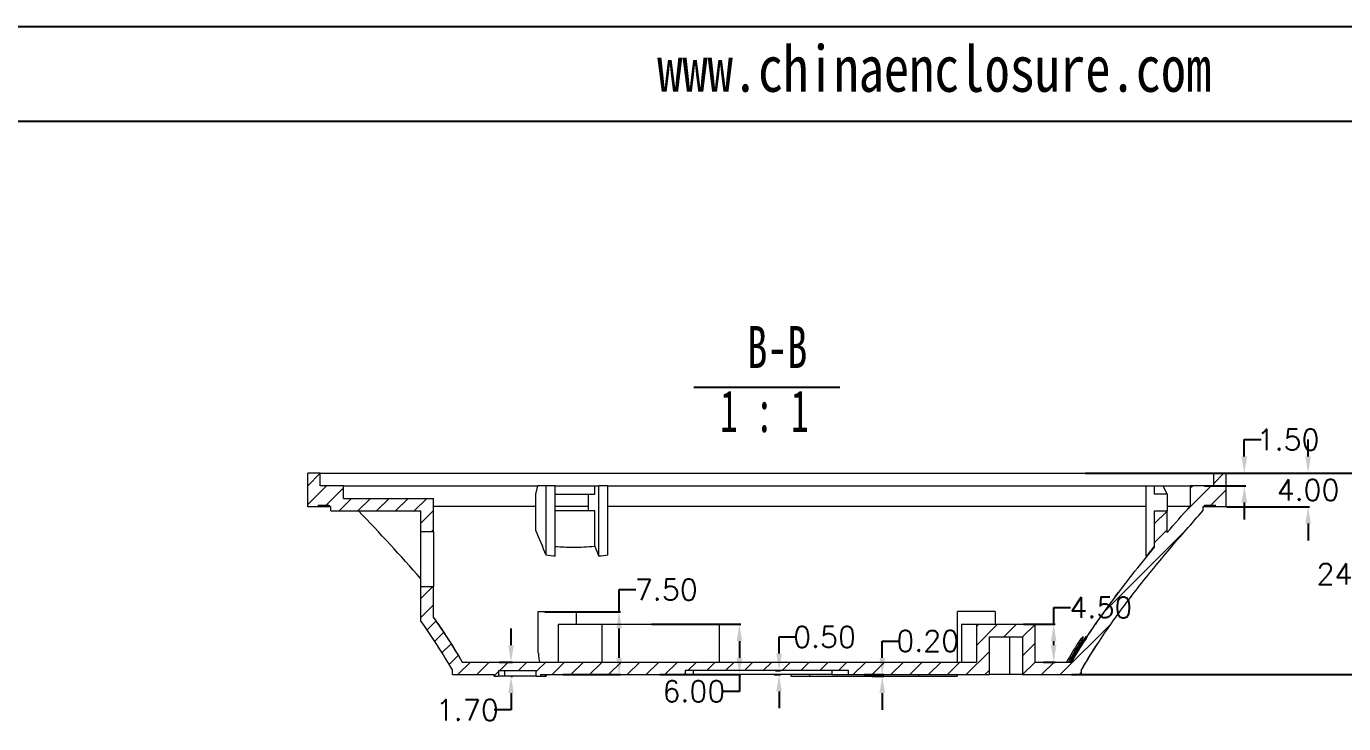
# Model space of a CAD drawing. Header units: inches. Extents: x 1184 to 3157, y 573 to 1047.
# Drawn here: x 1353.9 to 1510.9, y 963.9 to 1047 of the extents above; entities that cross this region are included whole.
import ezdxf

# ---------------------------------------------------------------- set-up
doc = ezdxf.new("R2010")
doc.units = ezdxf.units.IN
doc.layers.add('10', color=7, linetype='Continuous')
doc.layers.add('文字', color=81, linetype='Continuous')
doc.styles.add('SLDTEXTSTYLE6', font='TXT', dxfattribs={"width": 0.7})
doc.styles.add('SLDTEXTSTYLE7', font='TXT', dxfattribs={"width": 0.62})
doc.styles.get("Standard").update_dxf_attribs({"font": 'txt', "bigfont": 'gbcbig.shx'})
doc.styles.add('宋体', font='', dxfattribs={"width": 0.8, "height": 3.5})
doc.styles.get('宋体').set_extended_font_data('SimSun')
doc.dimstyles.new('2.5', dxfattribs={"dimtxt": 2.5, "dimasz": 2, "dimexe": 0.18, "dimexo": 0.0625, "dimgap": 0.09, "dimtad": 0, "dimtih": 1, "dimtoh": 1, "dimzin": 0, "dimdsep": 46, "dimtxsty": 'Standard', "dimcen": 2, "dimadec": 0, "dimazin": 0, "dimtfac": 1, "dimtofl": 0, "dimtmove": 0, "dimatfit": 3, "dimfxl": 1, "dimtolj": 1, "dimtzin": 0, "dimarcsym": 0})

# ---------------------------------------------------------------- blocks, each defined once
blk = doc.blocks.new('SW_NOTE_0')
at = {"layer": '10', "color": 0}
blk.add_line((-4.36, -0.82), (13.09, -0.82), dxfattribs=at)
at = {"layer": '10', "color": 0, "char_height": 5, "attachment_point": 2}
for s, insert, style in [('B-B', (5.62, 6.45), 'SLDTEXTSTYLE6'), ('1 : 1', (4.07, -1.19), 'SLDTEXTSTYLE7')]:
    blk.add_mtext(s, dxfattribs=dict(at, insert=insert, style=style))
blk = doc.blocks.new('*D140')
at = {"color": 0, "lineweight": -2, "transparency": 16777216}
for p, q in [((1506.71, 995.77), (1506.71, 997.77)), ((1493.32, 993.77), (1506.89, 993.77)), ((1496.97, 989.77), (1506.89, 989.77)), ((1506.71, 987.77), (1506.71, 985.77))]:
    blk.add_line(p, q, dxfattribs=at)
at = {"color": 0, "transparency": 16777216}
for points in [[(1506.38, 995.77), (1507.05, 995.77), (1506.71, 993.77)], [(1506.38, 987.77), (1507.05, 987.77), (1506.71, 989.77)]]:
    blk.add_solid(points, dxfattribs=at)
at = {"layer": 'Defpoints', "color": 0, "transparency": 16777216}
for p in [(1493.26, 993.77), (1506.71, 993.77), (1496.91, 989.77)]:
    blk.add_point(p, dxfattribs=at)
at = {"color": 0, "transparency": 16777216, "insert": (1506.71, 991.77), "char_height": 2.5, "attachment_point": 5}
blk.add_mtext('\\A1;4.00', dxfattribs=at)
blk = doc.blocks.new('*D141')
at = {"color": 0, "lineweight": -2, "transparency": 16777216}
for p, q in [((1499.1, 995.77), (1499.1, 997.77)), ((1499.1, 997.77), (1501.1, 997.77)), ((1494.04, 993.77), (1499.28, 993.77)), ((1494.35, 992.27), (1499.28, 992.27)), ((1499.1, 990.27), (1499.1, 988.27))]:
    blk.add_line(p, q, dxfattribs=at)
at = {"color": 0, "transparency": 16777216}
for points in [[(1498.77, 995.77), (1499.44, 995.77), (1499.1, 993.77)], [(1498.77, 990.27), (1499.44, 990.27), (1499.1, 992.27)]]:
    blk.add_solid(points, dxfattribs=at)
at = {"layer": 'Defpoints', "color": 0, "transparency": 16777216}
for p in [(1493.98, 993.77), (1499.1, 993.77), (1494.29, 992.27)]:
    blk.add_point(p, dxfattribs=at)
at = {"color": 0, "transparency": 16777216, "insert": (1504.32, 997.77), "char_height": 2.5, "attachment_point": 5}
blk.add_mtext('\\A1;1.50', dxfattribs=at)
blk = doc.blocks.new('*D142')
at = {"color": 0, "lineweight": -2, "transparency": 16777216}
for p, q in [((1480.17, 993.77), (1512.72, 993.77)), ((1512.54, 991.77), (1512.54, 983.11)), ((1512.54, 971.77), (1512.54, 980.43)), ((1478.48, 969.77), (1512.72, 969.77))]:
    blk.add_line(p, q, dxfattribs=at)
at = {"color": 0, "transparency": 16777216}
for points in [[(1512.21, 991.77), (1512.87, 991.77), (1512.54, 993.77)], [(1512.21, 971.77), (1512.87, 971.77), (1512.54, 969.77)]]:
    blk.add_solid(points, dxfattribs=at)
at = {"layer": 'Defpoints', "color": 0, "transparency": 16777216}
for p in [(1480.1, 993.77), (1478.42, 969.77), (1512.54, 969.77)]:
    blk.add_point(p, dxfattribs=at)
at = {"color": 0, "transparency": 16777216, "insert": (1512.54, 981.77), "char_height": 2.5, "attachment_point": 5}
blk.add_mtext('\\A1;24.00', dxfattribs=at)
blk = doc.blocks.new('*D143')
at = {"color": 0, "lineweight": -2, "transparency": 16777216}
for p, q in [((1476.37, 975.77), (1476.37, 977.77)), ((1476.37, 977.77), (1478.37, 977.77)), ((1472.76, 975.77), (1476.55, 975.77)), ((1476.37, 973.27), (1476.37, 973.77)), ((1475.15, 971.27), (1476.55, 971.27))]:
    blk.add_line(p, q, dxfattribs=at)
at = {"color": 0, "transparency": 16777216}
for points in [[(1476.04, 973.77), (1476.7, 973.77), (1476.37, 975.77)], [(1476.04, 973.27), (1476.7, 973.27), (1476.37, 971.27)]]:
    blk.add_solid(points, dxfattribs=at)
at = {"layer": 'Defpoints', "color": 0, "transparency": 16777216}
for p in [(1472.7, 975.77), (1476.37, 975.77), (1475.09, 971.27)]:
    blk.add_point(p, dxfattribs=at)
at = {"color": 0, "transparency": 16777216, "insert": (1482, 977.77), "char_height": 2.5, "attachment_point": 5}
blk.add_mtext('\\A1;4.50', dxfattribs=at)
blk = doc.blocks.new('*D144')
at = {"color": 0, "lineweight": -2, "transparency": 16777216}
for p, q in [((1428.4, 975.77), (1439.07, 975.77)), ((1438.89, 973.77), (1438.89, 971.77)), ((1429.4, 969.77), (1439.07, 969.77)), ((1438.89, 969.77), (1438.89, 967.77)), ((1438.89, 967.77), (1436.89, 967.77))]:
    blk.add_line(p, q, dxfattribs=at)
at = {"color": 0, "transparency": 16777216}
for points in [[(1438.55, 973.77), (1439.22, 973.77), (1438.89, 975.77)], [(1438.55, 971.77), (1439.22, 971.77), (1438.89, 969.77)]]:
    blk.add_solid(points, dxfattribs=at)
at = {"layer": 'Defpoints', "color": 0, "transparency": 16777216}
for p in [(1428.33, 975.77), (1429.34, 969.77), (1438.89, 969.77)]:
    blk.add_point(p, dxfattribs=at)
at = {"color": 0, "transparency": 16777216, "insert": (1433.46, 967.77), "char_height": 2.5, "attachment_point": 5}
blk.add_mtext('\\A1;6.00', dxfattribs=at)
blk = doc.blocks.new('*D145')
at = {"color": 0, "lineweight": -2, "transparency": 16777216}
for p, q in [((1424.54, 977.27), (1424.54, 979.91)), ((1424.54, 979.91), (1426.54, 979.91)), ((1415.7, 977.27), (1424.72, 977.27)), ((1424.54, 971.77), (1424.54, 975.27)), ((1417.83, 969.77), (1424.72, 969.77))]:
    blk.add_line(p, q, dxfattribs=at)
at = {"color": 0, "transparency": 16777216}
for points in [[(1424.21, 975.27), (1424.87, 975.27), (1424.54, 977.27)], [(1424.21, 971.77), (1424.87, 971.77), (1424.54, 969.77)]]:
    blk.add_solid(points, dxfattribs=at)
at = {"layer": 'Defpoints', "color": 0, "transparency": 16777216}
for p in [(1415.64, 977.27), (1424.54, 977.27), (1417.77, 969.77)]:
    blk.add_point(p, dxfattribs=at)
at = {"color": 0, "transparency": 16777216, "insert": (1430.17, 979.91), "char_height": 2.5, "attachment_point": 5}
blk.add_mtext('\\A1;7.50', dxfattribs=at)
blk = doc.blocks.new('*D146')
at = {"color": 0, "lineweight": -2, "transparency": 16777216}
for p, q in [((1443.62, 972.27), (1443.62, 974.27)), ((1443.62, 974.27), (1445.62, 974.27)), ((1443.02, 969.77), (1443.8, 969.77)), ((1443.2, 970.27), (1443.8, 970.27)), ((1443.62, 967.77), (1443.62, 965.77))]:
    blk.add_line(p, q, dxfattribs=at)
at = {"color": 0, "transparency": 16777216}
for points in [[(1443.29, 972.27), (1443.95, 972.27), (1443.62, 970.27)], [(1443.29, 967.77), (1443.95, 967.77), (1443.62, 969.77)]]:
    blk.add_solid(points, dxfattribs=at)
at = {"layer": 'Defpoints', "color": 0, "transparency": 16777216}
for p in [(1442.96, 969.77), (1443.14, 970.27), (1443.62, 970.27)]:
    blk.add_point(p, dxfattribs=at)
at = {"color": 0, "transparency": 16777216, "insert": (1449.04, 974.27), "char_height": 2.5, "attachment_point": 5}
blk.add_mtext('\\A1;0.50', dxfattribs=at)
blk = doc.blocks.new('*D147')
at = {"color": 0, "lineweight": -2, "transparency": 16777216}
for p, q in [((1455.93, 971.77), (1455.93, 973.77)), ((1455.93, 973.77), (1457.93, 973.77)), ((1453.77, 969.77), (1456.11, 969.77)), ((1454.71, 969.57), (1456.11, 969.57)), ((1455.93, 967.57), (1455.93, 965.57))]:
    blk.add_line(p, q, dxfattribs=at)
at = {"color": 0, "transparency": 16777216}
for points in [[(1455.59, 971.77), (1456.26, 971.77), (1455.93, 969.77)], [(1455.59, 967.57), (1456.26, 967.57), (1455.93, 969.57)]]:
    blk.add_solid(points, dxfattribs=at)
at = {"layer": 'Defpoints', "color": 0, "transparency": 16777216}
for p in [(1453.7, 969.77), (1454.64, 969.57), (1455.93, 969.77)]:
    blk.add_point(p, dxfattribs=at)
at = {"color": 0, "transparency": 16777216, "insert": (1461.35, 973.77), "char_height": 2.5, "attachment_point": 5}
blk.add_mtext('\\A1;0.20', dxfattribs=at)
blk = doc.blocks.new('*D148')
at = {"color": 0, "lineweight": -2, "transparency": 16777216}
for p, q in [((1411.65, 973.27), (1411.65, 975.27)), ((1410.25, 971.27), (1411.83, 971.27)), ((1411.66, 969.57), (1411.83, 969.57)), ((1411.65, 967.57), (1411.65, 965.57)), ((1411.65, 965.57), (1409.65, 965.57))]:
    blk.add_line(p, q, dxfattribs=at)
at = {"color": 0, "transparency": 16777216}
for points in [[(1411.32, 973.27), (1411.99, 973.27), (1411.65, 971.27)], [(1411.32, 967.57), (1411.99, 967.57), (1411.65, 969.57)]]:
    blk.add_solid(points, dxfattribs=at)
at = {"layer": 'Defpoints', "color": 0, "transparency": 16777216}
for p in [(1410.19, 971.27), (1411.65, 971.27), (1411.59, 969.57)]:
    blk.add_point(p, dxfattribs=at)
at = {"color": 0, "transparency": 16777216, "insert": (1406.44, 965.57), "char_height": 2.5, "attachment_point": 5}
blk.add_mtext('\\A1;1.70', dxfattribs=at)

msp = doc.modelspace()

# ---------------------------------------------------------------- hatches: boundary and pattern name
at = {"linetype": 'Continuous', "lineweight": 0}
h = msp.add_hatch(dxfattribs=at)
h.set_pattern_fill('ANSI31', color=4, scale=0.5, style=0)
h.paths.add_polyline_path([(1389.959, 989.973), (1388.659, 989.973), (1388.659, 989.773), (1387.409, 989.773), (1387.409, 993.773), (1388.909, 993.773), (1388.909, 992.273), (1391.659, 992.273), (1391.659, 990.773), (1402.409, 990.773), (1402.409, 986.773), (1400.909, 986.773), (1400.909, 989.273), (1390.159, 989.273), (1390.159, 989.773), (1389.959, 989.773)], flags=0)
h = msp.add_hatch(dxfattribs=at)
h.set_pattern_fill('ANSI31', color=4, scale=0.5, style=0)
edge = h.paths.add_edge_path(flags=0)
edge.add_line((1467.159, 975.773), (1474.159, 975.773))
edge.add_line((1474.159, 975.773), (1474.159, 971.273))
edge.add_line((1474.159, 971.273), (1478.504, 971.273))
edge.add_spline(control_points=[(1478.504, 971.273), (1480.244, 974.269), (1482.236, 977.122), (1484.338, 979.877), (1485.649, 981.597), (1487.008, 983.281), (1488.398, 984.938), (1488.402, 984.943), (1488.405, 984.947), (1488.409, 984.951)], knot_values=[0, 0, 0, 0, 0.0103949, 0.0103949, 0.0103949, 0.0168758, 0.0168758, 0.0168758, 0.0168928, 0.0168928, 0.0168928, 0.0168928], weights=[1, 1, 1, 1, 1, 1, 1, 1, 1, 1], degree=3, periodic=0)
edge.add_line((1488.409, 984.951), (1488.409, 989.273))
edge.add_line((1488.409, 989.273), (1489.909, 989.273))
edge.add_line((1489.909, 989.273), (1489.909, 986.717))
edge.add_spline(control_points=[(1489.909, 986.717), (1490.815, 987.769), (1491.733, 988.812), (1492.659, 989.847)], knot_values=[0.0192059, 0.0192059, 0.0192059, 0.0192059, 0.0233672, 0.0233672, 0.0233672, 0.0233672], weights=[1, 1, 1, 1], degree=3, periodic=0)
edge.add_line((1492.659, 989.847), (1492.659, 992.273))
edge.add_line((1492.659, 992.273), (1495.409, 992.273))
edge.add_line((1495.409, 992.273), (1495.409, 993.773))
edge.add_line((1495.409, 993.773), (1496.909, 993.773))
edge.add_line((1496.909, 993.773), (1496.909, 989.773))
edge.add_line((1496.909, 989.773), (1495.659, 989.773))
edge.add_line((1495.659, 989.773), (1495.659, 989.973))
edge.add_line((1495.659, 989.973), (1494.359, 989.973))
edge.add_line((1494.359, 989.973), (1494.359, 989.773))
edge.add_line((1494.359, 989.773), (1494.159, 989.773))
edge.add_line((1494.159, 989.773), (1494.159, 989.273))
edge.add_spline(control_points=[(1494.159, 989.273), (1492.147, 987.036), (1490.175, 984.763), (1488.271, 982.433), (1486.377, 980.115), (1484.546, 977.739), (1482.841, 975.277), (1481.715, 973.652), (1480.643, 971.987), (1479.659, 970.273)], knot_values=[0, 0, 0, 0, 0.0090246, 0.0090246, 0.0090246, 0.0180108, 0.0180108, 0.0180108, 0.023942, 0.023942, 0.023942, 0.023942], weights=[1, 1, 1, 1, 1, 1, 1, 1, 1, 1], degree=3, periodic=0)
edge.add_line((1479.659, 970.273), (1479.659, 969.773))
edge.add_line((1479.659, 969.773), (1472.659, 969.773))
edge.add_line((1472.659, 969.773), (1472.659, 974.273))
edge.add_line((1472.659, 974.273), (1468.659, 974.273))
edge.add_line((1468.659, 974.273), (1468.659, 969.773))
edge.add_line((1468.659, 969.773), (1451.909, 969.773))
edge.add_line((1451.909, 969.773), (1451.909, 970.273))
edge.add_line((1451.909, 970.273), (1432.409, 970.273))
edge.add_line((1432.409, 970.273), (1432.409, 969.773))
edge.add_line((1432.409, 969.773), (1415.159, 969.773))
edge.add_line((1415.159, 969.773), (1415.159, 969.573))
edge.add_line((1415.159, 969.573), (1414.659, 969.573))
edge.add_line((1414.659, 969.573), (1414.659, 970.273))
edge.add_line((1414.659, 970.273), (1410.159, 970.273))
edge.add_line((1410.159, 970.273), (1410.159, 969.573))
edge.add_line((1410.159, 969.573), (1409.659, 969.573))
edge.add_line((1409.659, 969.573), (1409.659, 969.773))
edge.add_line((1409.659, 969.773), (1404.659, 969.773))
edge.add_line((1404.659, 969.773), (1404.659, 970.273))
edge.add_spline(control_points=[(1404.659, 970.273), (1403.659, 972.014), (1402.569, 973.705), (1401.424, 975.354), (1401.254, 975.6), (1401.082, 975.844), (1400.909, 976.088)], knot_values=[0, 0, 0, 0, 0.0060237, 0.0060237, 0.0060237, 0.0069195, 0.0069195, 0.0069195, 0.0069195], weights=[1, 1, 1, 1, 1, 1, 1], degree=3, periodic=0)
edge.add_line((1400.909, 976.088), (1400.909, 980.273))
edge.add_line((1400.909, 980.273), (1402.409, 980.273))
edge.add_line((1402.409, 980.273), (1402.409, 976.564))
edge.add_spline(control_points=[(1402.409, 976.564), (1403.613, 974.847), (1404.761, 973.086), (1405.814, 971.273)], knot_values=[0.0170949, 0.0170949, 0.0170949, 0.0170949, 0.0233879, 0.0233879, 0.0233879, 0.0233879], weights=[1, 1, 1, 1], degree=3, periodic=0)
edge.add_line((1405.814, 971.273), (1467.159, 971.273))
edge.add_line((1467.159, 971.273), (1467.159, 975.773))
h = msp.add_hatch(dxfattribs=at)
h.set_pattern_fill('ANSI31', style=0)
h.set_pattern_definition([(45, (1089.8032, 231.7906), (-2.245064, 2.245064), [])])
h.paths.add_polyline_path([(1489.909, 991.273), (1488.409, 991.273), (1488.409, 992.273), (1489.409, 992.273)], flags=0)

# ---------------------------------------------------------------- linework, layer by layer
for p, q in [((1184.236, 1047.012), (1854.685, 1047.012)), ((1201.584, 1035.725), (1843.398, 1035.725))]:
    msp.add_line(p, q)
at = {"color": 7, "linetype": 'Continuous', "lineweight": 15}
for p, q in [((1388.909, 993.773), (1387.409, 993.773)), ((1387.409, 989.773), (1387.409, 993.773)), ((1388.909, 992.273), (1388.909, 993.773)), ((1388.909, 993.773), (1495.409, 993.773)), ((1496.909, 993.773), (1495.409, 993.773)), ((1495.409, 993.773), (1495.409, 992.273)), ((1496.909, 993.773), (1496.909, 989.773)), ((1391.659, 992.273), (1388.909, 992.273)), ((1391.659, 990.773), (1391.659, 992.273)), ((1391.659, 992.273), (1414.854, 992.273)), ((1414.604, 991.273), (1414.854, 992.273)), ((1415.854, 992.273), (1414.854, 992.273)), ((1416.936, 992.273), (1415.854, 992.273)), ((1415.854, 983.989), (1415.854, 992.273)), ((1416.936, 983.868), (1416.936, 992.273)), ((1416.936, 992.273), (1421.632, 992.273)), ((1421.632, 991.273), (1421.632, 992.273)), ((1421.632, 992.273), (1422.132, 992.273)), ((1422.132, 983.868), (1422.132, 992.273)), ((1423.215, 992.273), (1422.132, 992.273)), ((1423.215, 992.273), (1487.409, 992.273)), ((1423.215, 983.989), (1423.215, 992.273)), ((1487.409, 983.868), (1487.409, 992.273)), ((1487.409, 992.273), (1488.409, 992.273)), ((1488.409, 992.273), (1489.409, 992.273)), ((1488.409, 991.273), (1488.409, 992.273)), ((1489.409, 992.273), (1492.659, 992.273)), ((1489.909, 991.273), (1489.409, 992.273)), ((1495.409, 992.273), (1492.659, 992.273)), ((1492.659, 992.273), (1492.659, 989.847)), ((1388.659, 989.773), (1387.409, 989.773)), ((1388.659, 989.973), (1388.659, 989.773)), ((1388.659, 989.973), (1389.959, 989.973)), ((1389.959, 989.773), (1388.659, 989.773)), ((1389.959, 989.973), (1389.959, 989.773)), ((1390.159, 989.773), (1389.959, 989.773)), ((1390.159, 989.273), (1390.159, 989.773)), ((1391.659, 990.773), (1402.409, 990.773)), ((1402.409, 986.773), (1402.409, 990.773)), ((1402.409, 989.847), (1414.604, 989.847)), ((1414.604, 986.935), (1414.604, 991.273)), ((1416.936, 991.273), (1421.632, 991.273)), ((1416.936, 989.847), (1420.882, 989.847)), ((1420.882, 989.273), (1420.882, 991.273)), ((1423.215, 989.847), (1487.409, 989.847)), ((1489.909, 991.273), (1488.409, 991.273)), ((1489.909, 991.273), (1489.909, 989.273)), ((1489.909, 989.847), (1492.659, 989.847)), ((1494.159, 989.773), (1494.159, 989.273)), ((1494.359, 989.773), (1494.159, 989.773)), ((1494.359, 989.773), (1494.359, 989.973)), ((1494.359, 989.973), (1495.659, 989.973)), ((1495.659, 989.773), (1494.359, 989.773)), ((1495.659, 989.773), (1495.659, 989.973)), ((1496.909, 989.773), (1495.659, 989.773)), ((1390.159, 989.273), (1400.909, 989.273)), ((1400.909, 986.773), (1400.909, 989.273)), ((1421.632, 989.273), (1416.936, 989.273)), ((1421.632, 985.067), (1421.632, 989.273)), ((1488.409, 989.273), (1489.909, 989.273)), ((1488.409, 984.951), (1488.409, 989.273)), ((1489.909, 986.717), (1489.909, 989.273)), ((1402.409, 986.773), (1400.909, 986.773)), ((1400.909, 980.273), (1400.909, 986.773)), ((1402.409, 986.773), (1402.409, 980.273)), ((1400.909, 980.273), (1402.409, 980.273)), ((1400.909, 976.088), (1400.909, 980.273)), ((1402.409, 976.564), (1402.409, 980.273)), ((1414.909, 972.339), (1414.909, 977.273)), ((1414.909, 977.273), (1419.409, 977.273)), ((1419.409, 977.273), (1419.409, 975.773)), ((1464.909, 971.273), (1464.909, 977.273)), ((1469.409, 977.273), (1464.909, 977.273)), ((1469.409, 977.273), (1469.409, 975.773)), ((1417.257, 975.773), (1422.5, 975.773)), ((1417.257, 975.773), (1417.257, 971.273)), ((1422.5, 975.773), (1436.458, 975.773)), ((1422.5, 975.773), (1422.5, 971.273)), ((1436.458, 975.773), (1436.458, 971.273)), ((1465.363, 975.773), (1465.363, 971.273)), ((1465.363, 975.773), (1467.159, 975.773)), ((1467.159, 975.773), (1467.159, 971.273)), ((1467.159, 975.773), (1474.159, 975.773)), ((1474.159, 971.273), (1474.159, 975.773)), ((1468.659, 974.273), (1468.659, 969.773)), ((1468.659, 974.273), (1472.659, 974.273)), ((1471.098, 974.273), (1471.098, 969.773)), ((1472.659, 974.273), (1472.659, 969.773)), ((1405.814, 971.273), (1467.159, 971.273)), ((1474.159, 971.273), (1478.504, 971.273)), ((1404.659, 969.773), (1404.659, 970.273)), ((1404.659, 969.773), (1409.659, 969.773)), ((1409.659, 969.573), (1409.659, 969.773)), ((1409.659, 969.573), (1410.159, 969.573)), ((1410.159, 970.273), (1410.159, 969.573)), ((1410.159, 970.273), (1414.659, 970.273)), ((1410.875, 969.573), (1410.159, 969.573)), ((1410.875, 970.273), (1410.875, 969.573)), ((1414.659, 969.573), (1410.875, 969.573)), ((1414.659, 969.573), (1414.659, 970.273)), ((1414.659, 969.573), (1415.159, 969.573)), ((1415.159, 969.773), (1415.159, 969.573)), ((1415.159, 969.773), (1432.409, 969.773)), ((1415.159, 969.573), (1415.763, 969.573)), ((1415.763, 969.573), (1415.763, 969.773)), ((1415.763, 969.573), (1415.825, 969.573)), ((1415.825, 969.773), (1415.825, 969.573)), ((1432.409, 970.273), (1432.409, 969.773)), ((1451.909, 970.273), (1432.409, 970.273)), ((1432.409, 969.773), (1433.409, 969.773)), ((1433.409, 969.773), (1433.409, 970.273)), ((1449.909, 969.773), (1433.409, 969.773)), ((1445.058, 969.573), (1445.058, 969.773)), ((1445.058, 969.573), (1447.286, 969.573)), ((1447.286, 969.573), (1447.286, 969.773)), ((1447.286, 969.573), (1460.276, 969.573)), ((1449.909, 970.273), (1449.909, 969.773)), ((1449.909, 969.773), (1451.909, 969.773)), ((1451.909, 969.773), (1451.909, 970.273)), ((1451.909, 969.773), (1468.659, 969.773)), ((1460.276, 969.573), (1460.276, 969.773)), ((1460.276, 969.573), (1464.871, 969.573)), ((1464.871, 969.773), (1464.871, 969.573)), ((1471.098, 969.773), (1468.659, 969.773)), ((1472.659, 969.773), (1471.098, 969.773)), ((1472.659, 969.773), (1479.659, 969.773)), ((1479.659, 970.273), (1479.659, 969.773)), ((1479.659, 970.273), (1479.659, 970.273))]:
    msp.add_line(p, q, dxfattribs=at)
at = {"color": 8, "linetype": 'Continuous', "lineweight": 15}
for p, q in [((1479.265, 973.523), (1479.504, 973.523)), ((1479.645, 973.523), (1479.78, 973.523))]:
    msp.add_line(p, q, dxfattribs=at)
at = {"color": 7, "linetype": 'Continuous', "lineweight": 15}
for points in [[(1489.909, 986.717), (1490.815, 987.769), (1491.733, 988.812), (1492.659, 989.847)], [(1400.909, 981.189), (1398.499, 983.949), (1396.005, 986.631), (1393.467, 989.273)], [(1415.854, 983.989), (1415.442, 984.981), (1415.025, 985.962), (1414.604, 986.935)], [(1421.632, 985.067), (1421.8, 984.669), (1421.967, 984.269), (1422.132, 983.868)], [(1487.409, 983.868), (1487.741, 984.269), (1488.074, 984.669), (1488.409, 985.067)], [(1416.936, 983.868), (1416.575, 983.902), (1416.214, 983.942), (1415.854, 983.989)], [(1423.215, 983.989), (1422.854, 983.942), (1422.493, 983.902), (1422.132, 983.868)], [(1400.909, 976.088), (1402.244, 974.205), (1403.51, 972.275), (1404.659, 970.273)], [(1402.409, 976.564), (1403.614, 974.845), (1404.76, 973.089), (1405.814, 971.273)], [(1479.265, 973.523), (1478.798, 972.782), (1478.345, 972.032), (1477.907, 971.273)], [(1478.148, 971.273), (1478.584, 972.032), (1479.037, 972.782), (1479.504, 973.523)], [(1479.645, 973.523), (1479.175, 972.782), (1478.718, 972.032), (1478.278, 971.273)], [(1478.414, 971.273), (1478.854, 972.032), (1479.311, 972.782), (1479.78, 973.523)], [(1479.843, 973.523), (1479.372, 972.782), (1478.914, 972.032), (1478.473, 971.273)], [(1478.504, 971.273), (1478.945, 972.032), (1479.403, 972.782), (1479.874, 973.523)], [(1479.659, 970.273), (1480.293, 971.377), (1480.962, 972.458), (1481.659, 973.523)]]:
    msp.add_open_spline(points, degree=3, dxfattribs=at)
for points, knots in [([(1479.659, 970.273), (1480.653, 972.005), (1481.734, 973.682), (1484.01, 976.962), (1485.202, 978.562), (1487.66, 981.704), (1488.926, 983.247), (1491.508, 986.29), (1492.825, 987.789), (1494.159, 989.273)], [0, 0, 0, 0, 0.25, 0.25, 0.5, 0.5, 0.75, 0.75, 1, 1, 1, 1]), ([(1416.936, 985.045), (1417.633, 985), (1419.198, 984.899), (1420.764, 985.007), (1421.632, 985.067)], [0, 0, 0, 0, 0.445122, 1, 1, 1, 1]), ([(1478.504, 971.273), (1479.922, 973.714), (1481.499, 976.046), (1484.837, 980.586), (1486.597, 982.791), (1488.409, 984.951)], [0, 0, 0, 0, 0.5, 0.5, 1, 1, 1, 1]), ([(1484.587, 980.201), (1484.483, 980.067), (1484.134, 979.613), (1483.504, 978.777), (1482.656, 977.635), (1481.697, 976.308), (1480.741, 974.951), (1480.122, 974.032), (1479.845, 973.619)], [0, 0, 0, 0, 0.0620062, 0.2091853, 0.3837117, 0.5853906, 0.8140135, 1, 1, 1, 1]), ([(1485.63, 979.097), (1485.589, 979.044), (1485.541, 978.982), (1485.494, 978.919), (1485.487, 978.91)], [0, 0, 0, 0, 0.854215, 1, 1, 1, 1]), ([(1405.836, 971.273), (1405.612, 971.667), (1405.191, 972.406), (1404.536, 973.487), (1403.918, 974.457), (1403.342, 975.314), (1402.821, 976.053), (1402.536, 976.438), (1402.403, 976.618)], [0, 0, 0, 0, 0.2220127, 0.4168673, 0.5877734, 0.739359, 0.8780016, 1, 1, 1, 1]), ([(1479.504, 973.523), (1479.561, 973.614), (1479.616, 973.703), (1479.716, 973.876), (1479.761, 973.958), (1479.834, 974.101), (1479.862, 974.162), (1479.889, 974.249), (1479.887, 974.273), (1479.853, 974.273), (1479.82, 974.248), (1479.732, 974.162), (1479.679, 974.101), (1479.508, 973.887), (1479.38, 973.706), (1479.265, 973.523)], [0, 0, 0, 0, 0.125, 0.125, 0.25, 0.25, 0.375, 0.375, 0.5, 0.5, 0.625, 0.625, 0.75, 0.75, 1, 1, 1, 1]), ([(1479.78, 973.523), (1479.839, 973.614), (1479.894, 973.703), (1480, 973.876), (1480.049, 973.958), (1480.131, 974.101), (1480.165, 974.162), (1480.206, 974.249), (1480.212, 974.273), (1480.192, 974.273), (1480.167, 974.248), (1480.092, 974.162), (1480.044, 974.101), (1479.885, 973.887), (1479.762, 973.706), (1479.645, 973.523)], [0, 0, 0, 0, 0.125, 0.125, 0.25, 0.25, 0.375, 0.375, 0.5, 0.5, 0.625, 0.625, 0.75, 0.75, 1, 1, 1, 1]), ([(1480.336, 974.258), (1480.306, 974.219), (1480.231, 974.112), (1480.051, 973.845), (1479.946, 973.685), (1479.843, 973.523)], [0, 0, 0, 0, 0.5, 0.5, 1, 1, 1, 1]), ([(1480.345, 974.266), (1480.346, 974.268), (1480.355, 974.277), (1480.318, 974.218), (1480.229, 974.076), (1480.074, 973.836), (1479.943, 973.631), (1479.874, 973.523)], [0, 0, 0, 0, 0.0514624, 0.2422654, 0.432181, 0.7026809, 1, 1, 1, 1]), ([(1414.912, 972.339), (1414.915, 972.213), (1414.925, 971.875), (1415.003, 971.505), (1415.052, 971.273)], [0, 0, 0, 0, 0.3739845, 1, 1, 1, 1])]:
    msp.add_open_spline(points, degree=3, knots=knots, dxfattribs=at)

# ---------------------------------------------------------------- block references
at = {"layer": '10'}
msp.add_blockref('SW_NOTE_0', (1437.795, 1004.854), dxfattribs=at)

# ---------------------------------------------------------------- texts
at = {"layer": '文字', "color": 0, "insert": (1429.09, 1044.736), "char_height": 5.5181, "width": 96.9477, "attachment_point": 1, "style": '宋体'}
msp.add_mtext('www.chinaenclosure.com', dxfattribs=at)

# ---------------------------------------------------------------- dimensions: what is measured, and where the dimension line sits
for base, p1, p2, picture, middle in [((1499.103, 993.773), (1494.29, 992.273), (1493.98, 993.773), '*D141', (1504.318, 997.773)), ((1506.712, 993.773), (1496.909, 989.773), (1493.259, 993.773), '*D140', (1506.712, 991.773)), ((1512.541, 969.773), (1480.104, 993.773), (1478.417, 969.773), '*D142', (1512.541, 981.773)), ((1476.369, 975.773), (1475.086, 971.273), (1472.699, 975.773), '*D143', (1482.001, 977.773)), ((1438.887, 969.773), (1428.334, 975.773), (1429.341, 969.773), '*D144', (1433.464, 967.773)), ((1443.62, 970.273), (1442.962, 969.773), (1443.135, 970.273), '*D146', (1449.043, 974.273)), ((1455.927, 969.773), (1454.645, 969.573), (1453.703, 969.773), '*D147', (1461.351, 973.773))]:
    dim = msp.add_linear_dim(base=base, p1=p1, p2=p2, angle=90, dimstyle='2.5')
    dim.commit()
    dim.dimension.update_dxf_attribs({"geometry": picture, "text_midpoint": middle})
for base, p1, p2, picture, middle in [((1424.54, 977.273), (1417.771, 969.773), (1415.64, 977.273), '*D145', (1430.172, 979.914)), ((1411.654, 971.273), (1411.594, 969.573), (1410.188, 971.273), '*D148', (1406.439, 965.573))]:
    dim = msp.add_linear_dim(base=base, p1=p1, p2=p2, angle=90, dimstyle='2.5')
    dim.commit()
    dim.dimension.update_dxf_attribs({"geometry": picture, "text_midpoint": middle, "dimtype": 160})

doc.saveas('drawing.dxf')
